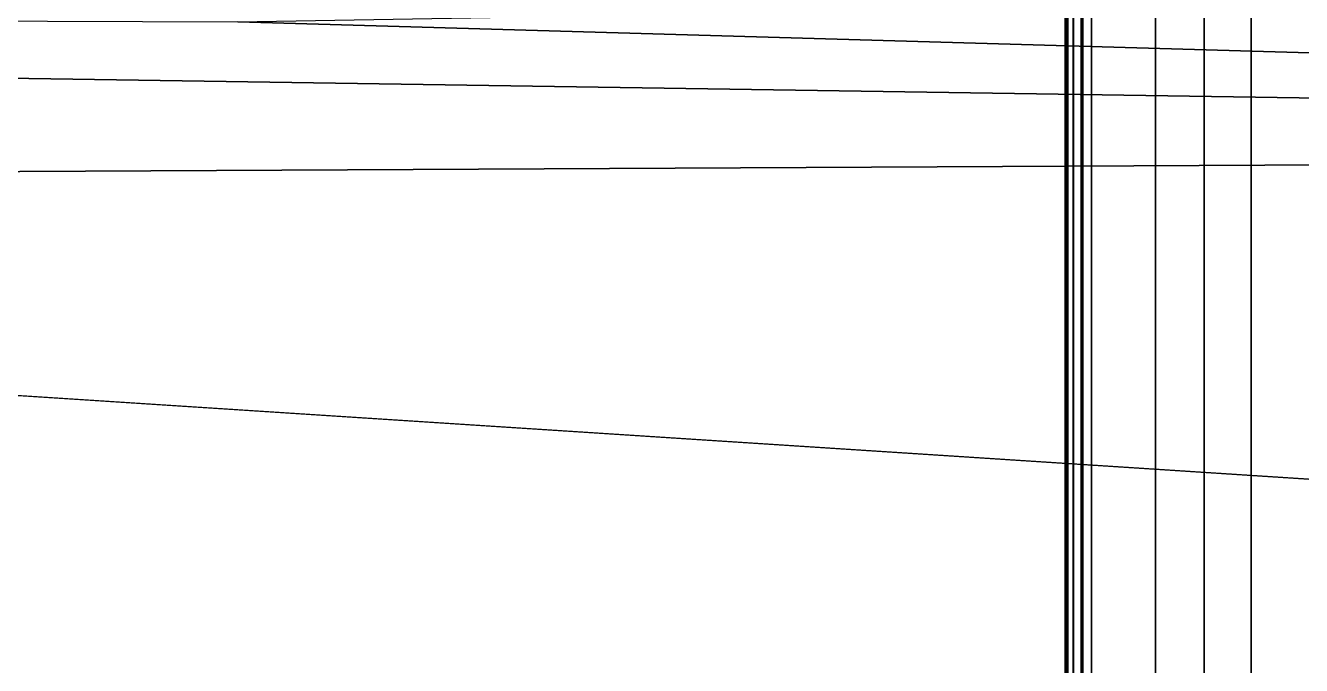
# Model space of a CAD drawing. Header units: metres. Extents: x 104.27 to 106.57, y 32.25 to 36.05.
# Drawn here: x 105.9804 to 106.1416, y 33.9958 to 34.0766 of the extents above; entities that cross this region are included whole.
import ezdxf

# ---------------------------------------------------------------- set-up
doc = ezdxf.new("R2010")
doc.units = ezdxf.units.M
doc.layers.add('KO29', color=7, linetype='Continuous')
doc.layers.add('KO32', color=7, linetype='Continuous')

msp = doc.modelspace()

# ---------------------------------------------------------------- linework, layer by layer
at = {"layer": 'KO29', "color": 37, "linetype": 'ByBlock', "lineweight": 25}
for points, invisible_edges in [([(105.57408, 34.24607, -0.28), (106.42408, 34.00107, -0.28), (106.42408, 34.30107, -0.28)], 3), ([(105.57408, 34.05607, -0.28), (106.42408, 34.00107, -0.28), (105.57408, 34.24607, -0.28)], 2)]:
    msp.add_3dface(points, dxfattribs=dict(at, invisible_edges=invisible_edges))
for points in [[(105.57408, 34.07607, 0), (105.57408, 34.22607, 0), (106.55908, 34.24107, 0), (106.55908, 34.06107, 0)], [(106.55908, 34.24107, 0), (105.57408, 34.22607, 0), (105.57408, 34.07607, 0), (106.55908, 34.06107, 0)], [(106.54098, 34.08558, 0.04), (106.55908, 34.06107, 0), (106.00725, 34.07705, 0.02241), (106.50989, 34.08571, 0.04)], [(106.55908, 34.06107, 0), (105.57408, 34.07607, 0), (105.57408, 34.07853, 0.00725), (106.00725, 34.07705, 0.02241)], [(105.57408, 34.05607, -0.28), (105.57408, 34.07607, 0), (106.55908, 34.06107, 0)], [(105.57408, 34.05607, -0.28), (106.55908, 34.06107, 0), (106.42408, 34.00107, -0.28)]]:
    msp.add_3dface(points, dxfattribs=at)
at = {"layer": 'KO32', "color": 9, "linetype": 'ByBlock', "lineweight": 25}
for points in [[(106.11173, 32.25334, 0.06032), (106.11192, 32.25334, 0.05482), (106.11192, 36.05334, 0.05482), (106.11173, 36.05334, 0.06032)], [(106.11205, 32.25334, 0.06204), (106.11173, 32.25334, 0.06032), (106.11173, 36.05334, 0.06032), (106.11205, 36.05334, 0.06204)], [(106.11192, 32.25334, 0.05482), (106.11207, 32.25334, 0.05413), (106.11207, 36.05334, 0.05413), (106.11192, 36.05334, 0.05482)], [(106.11278, 32.25334, 0.06317), (106.11205, 32.25334, 0.06204), (106.11205, 36.05334, 0.06204), (106.11278, 36.05334, 0.06317)], [(106.11207, 32.25334, 0.05413), (106.1128, 32.25334, 0.05323), (106.1128, 36.05334, 0.05323), (106.11207, 36.05334, 0.05413)], [(106.11378, 32.25334, 0.06395), (106.11278, 32.25334, 0.06317), (106.11278, 36.05334, 0.06317), (106.11378, 36.05334, 0.06395)], [(106.1128, 32.25334, 0.05323), (106.11399, 32.25334, 0.05289), (106.11399, 36.05334, 0.05289), (106.1128, 36.05334, 0.05323)], [(106.11508, 32.25334, 0.0644), (106.11378, 32.25334, 0.06395), (106.11378, 36.05334, 0.06395), (106.11508, 36.05334, 0.0644)], [(106.11399, 32.25334, 0.05289), (106.2619, 32.25334, 0.05806), (106.2619, 36.05334, 0.05806), (106.11399, 36.05334, 0.05289)], [(106.12318, 32.25334, 0.06472), (106.11508, 32.25334, 0.0644), (106.11508, 36.05334, 0.0644), (106.12318, 36.05334, 0.06472)], [(106.12932, 32.25334, 0.06532), (106.12318, 32.25334, 0.06472), (106.12318, 36.05334, 0.06472), (106.12932, 36.05334, 0.06532)], [(106.13524, 32.25334, 0.06665), (106.12932, 32.25334, 0.06532), (106.12932, 36.05334, 0.06532), (106.13524, 36.05334, 0.06665)], [(106.16759, 32.25334, 0.07956), (106.13524, 32.25334, 0.06665), (106.13524, 36.05334, 0.06665), (106.16759, 36.05334, 0.07956)]]:
    msp.add_3dface(points, dxfattribs=at)

doc.saveas('drawing.dxf')
